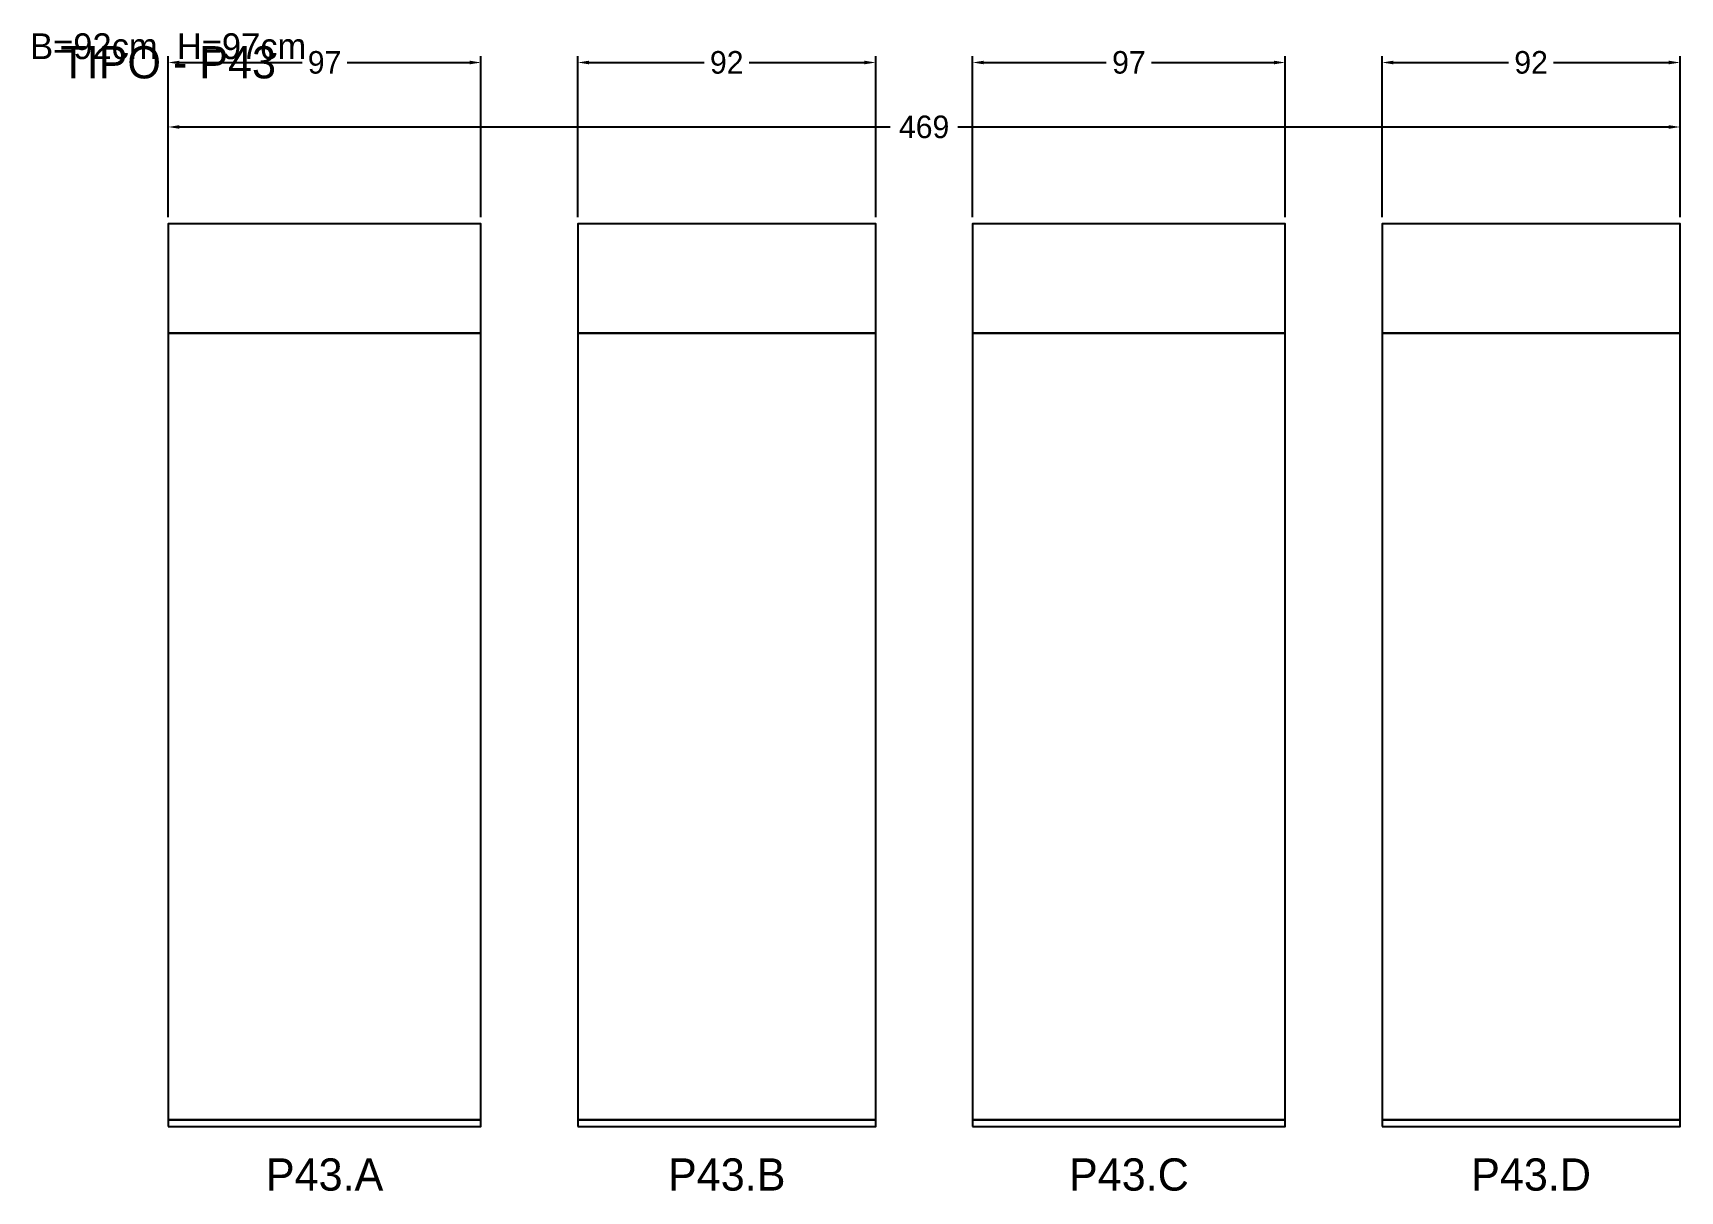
# Model space of a CAD drawing. Header units: metres. Extents: x -42 to 469, y -20 to 339.
import ezdxf

# ---------------------------------------------------------------- set-up
doc = ezdxf.new("R2010")
doc.units = ezdxf.units.M
for name, color, linetype in [('COTA', 3, 'Continuous'), ('Cota Secao (2x)', 3, 'Continuous'), ('NOMENCLATURA', 1, 'Continuous'), ('Paineis', 7, 'Continuous'), ('Texto Secao', 2, 'Continuous')]:
    doc.layers.add(name, color=color, linetype=linetype)
doc.dimstyles.new('COTA', dxfattribs={"dimtxt": 7, "dimasz": 3.5, "dimexe": 2, "dimexo": 2, "dimgap": 1.5, "dimtad": 1, "dimdec": 1, "dimcen": 2.5, "dimclrd": 3, "dimclre": 3, "dimclrt": 3, "dimazin": 3, "dimtfac": 1, "dimtmove": 0, "dimatfit": 3})

# ---------------------------------------------------------------- blocks, each defined once
blk = doc.blocks.new('_CLOSEDFILLED')
at = {"color": 0, "linetype": 'BYBLOCK'}
blk.add_solid([(-1, 0.16), (0, 0), (-1, -0.16)], dxfattribs=at)
blk = doc.blocks.new('*D1')
at = {"color": 3}
for p, q in [((0, 282), (0, 312)), ((468.8, 282), (468.8, 312)), ((3.5, 310), (223.9, 310)), ((244.9, 310), (465.3, 310))]:
    blk.add_line(p, q, dxfattribs=at)
at = {"layer": 'Defpoints'}
for p in [(0, 310), (0, 280), (468.8, 280)]:
    blk.add_point(p, dxfattribs=at)
at = {"layer": 'COTA', "color": 3, "xscale": 3.5, "yscale": 3.5, "rotation": 180}
blk.add_blockref('_CLOSEDFILLED', (0, 310), dxfattribs=at)
at = {"layer": 'COTA', "color": 3, "xscale": 3.5, "yscale": 3.5}
blk.add_blockref('_CLOSEDFILLED', (468.8, 310), dxfattribs=at)
at = {"layer": 'COTA', "color": 3, "insert": (234.4, 310), "char_height": 7, "attachment_point": 5}
blk.add_mtext('469', dxfattribs=at)
blk = doc.blocks.new('*D2')
at = {"color": 3}
for p, q in [((0, 282), (0, 332)), ((97, 282), (97, 332)), ((3.5, 330), (41.5, 330)), ((55.5, 330), (93.5, 330))]:
    blk.add_line(p, q, dxfattribs=at)
at = {"layer": 'Defpoints'}
for p in [(0, 330), (0, 280), (97, 280)]:
    blk.add_point(p, dxfattribs=at)
at = {"layer": 'COTA', "color": 3, "xscale": 3.5, "yscale": 3.5, "rotation": 180}
blk.add_blockref('_CLOSEDFILLED', (0, 330), dxfattribs=at)
at = {"layer": 'COTA', "color": 3, "xscale": 3.5, "yscale": 3.5}
blk.add_blockref('_CLOSEDFILLED', (97, 330), dxfattribs=at)
at = {"layer": 'COTA', "color": 3, "insert": (48.5, 330), "char_height": 7, "attachment_point": 5}
blk.add_mtext('97', dxfattribs=at)
blk = doc.blocks.new('*D3')
at = {"color": 3}
for p, q in [((127, 282), (127, 332)), ((219.4, 282), (219.4, 332)), ((130.5, 330), (166.2, 330)), ((180.2, 330), (215.9, 330))]:
    blk.add_line(p, q, dxfattribs=at)
at = {"layer": 'Defpoints'}
for p in [(127, 330), (127, 280), (219.4, 280)]:
    blk.add_point(p, dxfattribs=at)
at = {"layer": 'COTA', "color": 3, "xscale": 3.5, "yscale": 3.5, "rotation": 180}
blk.add_blockref('_CLOSEDFILLED', (127, 330), dxfattribs=at)
at = {"layer": 'COTA', "color": 3, "xscale": 3.5, "yscale": 3.5}
blk.add_blockref('_CLOSEDFILLED', (219.4, 330), dxfattribs=at)
at = {"layer": 'COTA', "color": 3, "insert": (173.2, 330), "char_height": 7, "attachment_point": 5}
blk.add_mtext('92', dxfattribs=at)
blk = doc.blocks.new('*D4')
at = {"color": 3}
for p, q in [((249.4, 282), (249.4, 332)), ((346.4, 282), (346.4, 332)), ((252.9, 330), (290.9, 330)), ((304.9, 330), (342.9, 330))]:
    blk.add_line(p, q, dxfattribs=at)
at = {"layer": 'Defpoints'}
for p in [(249.4, 330), (249.4, 280), (346.4, 280)]:
    blk.add_point(p, dxfattribs=at)
at = {"layer": 'COTA', "color": 3, "xscale": 3.5, "yscale": 3.5, "rotation": 180}
blk.add_blockref('_CLOSEDFILLED', (249.4, 330), dxfattribs=at)
at = {"layer": 'COTA', "color": 3, "xscale": 3.5, "yscale": 3.5}
blk.add_blockref('_CLOSEDFILLED', (346.4, 330), dxfattribs=at)
at = {"layer": 'COTA', "color": 3, "insert": (297.9, 330), "char_height": 7, "attachment_point": 5}
blk.add_mtext('97', dxfattribs=at)
blk = doc.blocks.new('*D5')
at = {"color": 3}
for p, q in [((376.4, 282), (376.4, 332)), ((468.8, 282), (468.8, 332)), ((379.9, 330), (415.6, 330)), ((429.6, 330), (465.3, 330))]:
    blk.add_line(p, q, dxfattribs=at)
at = {"layer": 'Defpoints'}
for p in [(376.4, 330), (376.4, 280), (468.8, 280)]:
    blk.add_point(p, dxfattribs=at)
at = {"layer": 'COTA', "color": 3, "xscale": 3.5, "yscale": 3.5, "rotation": 180}
blk.add_blockref('_CLOSEDFILLED', (376.4, 330), dxfattribs=at)
at = {"layer": 'COTA', "color": 3, "xscale": 3.5, "yscale": 3.5}
blk.add_blockref('_CLOSEDFILLED', (468.8, 330), dxfattribs=at)
at = {"layer": 'COTA', "color": 3, "insert": (422.6, 330), "char_height": 7, "attachment_point": 5}
blk.add_mtext('92', dxfattribs=at)

msp = doc.modelspace()

# ---------------------------------------------------------------- linework, layer by layer
at = {"layer": 'Paineis'}
for points in [[(0, 246), (97, 246), (97, 280), (0, 280)], [(127, 246), (219.4, 246), (219.4, 280), (127, 280)], [(249.4, 246), (346.4, 246), (346.4, 280), (249.4, 280)], [(376.4, 246), (468.8, 246), (468.8, 280), (376.4, 280)], [(0, 2), (97, 2), (97, 246), (0, 246)], [(127, 2), (219.4, 2), (219.4, 246), (127, 246)], [(249.4, 2), (346.4, 2), (346.4, 246), (249.4, 246)], [(376.4, 2), (468.8, 2), (468.8, 246), (376.4, 246)], [(0, 0), (97, 0), (97, 2), (0, 2)], [(127, 0), (219.4, 0), (219.4, 2), (127, 2)], [(249.4, 0), (346.4, 0), (346.4, 2), (249.4, 2)], [(376.4, 0), (468.8, 0), (468.8, 2), (376.4, 2)]]:
    msp.add_lwpolyline(points, close=True, dxfattribs=at)

# ---------------------------------------------------------------- texts
at = {"layer": 'Cota Secao (2x)', "insert": (0, 335), "char_height": 8, "width": 488.8, "attachment_point": 5}
msp.add_mtext('B=92cm  H=97cm', dxfattribs=at)
at = {"layer": 'NOMENCLATURA', "insert": (0, 330), "char_height": 10, "width": 300, "attachment_point": 5}
msp.add_mtext('TIPO - P43', dxfattribs=at)
at = {"layer": 'Texto Secao', "char_height": 10, "attachment_point": 5}
for s, insert, width in [('P43.A', (48.5, -15), 117), ('P43.B', (173.2, -15), 112.4), ('P43.C', (297.9, -15), 117), ('P43.D', (422.6, -15), 112.4)]:
    msp.add_mtext(s, dxfattribs=dict(at, insert=insert, width=width))

# ---------------------------------------------------------------- dimensions: what is measured, and where the dimension line sits
at = {"layer": 'COTA'}
for base, p1, p2, picture, middle in [((0, 330), (0, 280), (97, 280), '*D2', (48.5, 330)), ((127, 330), (127, 280), (219.4, 280), '*D3', (173.2, 330)), ((249.4, 330), (249.4, 280), (346.4, 280), '*D4', (297.9, 330)), ((376.4, 330), (376.4, 280), (468.8, 280), '*D5', (422.6, 330)), ((0, 310), (0, 280), (468.8, 280), '*D1', (234.4, 310))]:
    dim = msp.add_linear_dim(base=base, p1=p1, p2=p2, dimstyle='COTA', dxfattribs=at)
    dim.commit()
    dim.dimension.update_dxf_attribs({"geometry": picture, "text_midpoint": middle})

doc.saveas('drawing.dxf')
